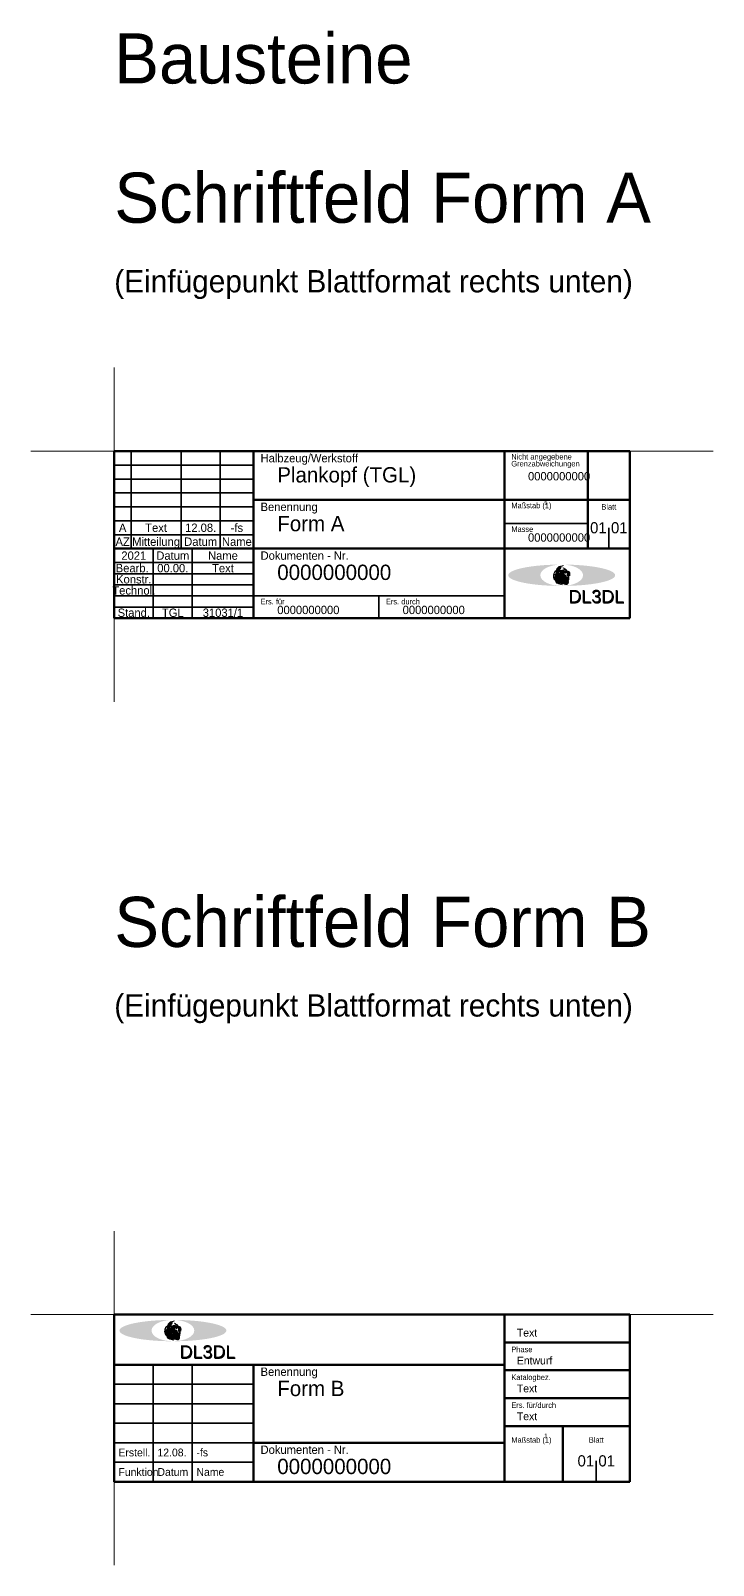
# Model space of a CAD drawing. Header units: millimetres. Extents: x -2160 to 2026, y -3062 to 969.
# Drawn here: x -2160 to -1915, y -3062 to -2511 of the extents above; entities that cross this region are included whole.
import ezdxf
from ezdxf.enums import TextEntityAlignment as Align

# ---------------------------------------------------------------- set-up
doc = ezdxf.new("R2010")
doc.units = ezdxf.units.MM
for name, color, linetype, lineweight, true_color in [('_Logo_A_oval', 1, 'Continuous', 5, 0xff0000), ('_Logo_B_oval', 30, 'Continuous', 5, 0xff7f00), ('_Logo_C_oval', 16, 'Continuous', 5, 0x4c0000), ('_Logo_Phoenix', 96, 'Continuous', 5, 0x004c00), ('_Logo_Text1', 5, 'Continuous', 5, 0x0000ff), ('_Logo_Text2', 1, 'Continuous', 5, 0xff0000), ('Hilfe', 6, 'Continuous', 5, 0xff00ff), ('Legende', 7, 'Continuous', 5, 0x000000), ('Linie_0.35', 4, 'Continuous', 35, 0x00ffff), ('Linie_0.5', 5, 'Continuous', 50, 0x0000ff), ('Linie_1.0', 30, 'Continuous', 100, 0xff7f00), ('PK_Text_vorg', 1, 'Continuous', 5, 0xff0000), ('PK_Txt_ausgef', 3, 'Continuous', 5, 0x00ff00)]:
    doc.layers.add(name, color=color, linetype=linetype, lineweight=lineweight, true_color=true_color)
doc.styles.add('textstyle224', font='')
doc.styles.add('textstyle225', font='')
doc.styles.add('textstyle236', font='')
doc.styles.add('textstyle439', font='')
doc.styles.add('textstyle441', font='')
doc.styles.add('textstyle443', font='')
doc.styles.add('textstyle445', font='')
doc.styles.add('textstyle447', font='')
doc.styles.add('textstyle449', font='')
doc.styles.add('textstyle451', font='')
doc.styles.add('textstyle453', font='')
doc.styles.add('textstyle455', font='')
doc.styles.add('textstyle457', font='')
doc.styles.add('textstyle459', font='')
doc.styles.add('textstyle461', font='')
doc.styles.add('textstyle463', font='')
doc.styles.add('textstyle465', font='')
doc.styles.add('textstyle467', font='')
doc.styles.add('textstyle469', font='')
doc.styles.add('textstyle471', font='')
doc.styles.add('textstyle473', font='')
doc.styles.add('textstyle475', font='')
doc.styles.add('textstyle477', font='')
doc.styles.add('textstyle479', font='')
doc.styles.add('textstyle481', font='')
doc.styles.add('textstyle483', font='')
doc.styles.add('textstyle485', font='')
doc.styles.add('textstyle487', font='')
doc.styles.add('textstyle489', font='')
doc.styles.add('textstyle491', font='')
doc.styles.add('textstyle493', font='')
doc.styles.add('textstyle495', font='')
doc.styles.add('textstyle497', font='')
doc.styles.add('textstyle499', font='')
doc.styles.add('textstyle501', font='')
doc.styles.add('textstyle503', font='')
doc.styles.add('textstyle505', font='')
doc.styles.add('textstyle507', font='')
doc.styles.add('textstyle509', font='')
doc.styles.add('textstyle511', font='')
doc.styles.add('textstyle513', font='')
doc.styles.add('textstyle515', font='')
doc.styles.add('textstyle517', font='')
doc.styles.add('textstyle519', font='')
doc.styles.add('textstyle521', font='')
doc.styles.add('textstyle523', font='')
doc.styles.add('textstyle525', font='')
doc.styles.add('textstyle527', font='')
doc.styles.add('textstyle529', font='')
doc.styles.add('textstyle531', font='')
doc.styles.add('textstyle533', font='')
doc.styles.add('textstyle535', font='')
doc.styles.add('textstyle537', font='')
doc.styles.add('textstyle539', font='')
doc.styles.add('textstyle541', font='')
doc.styles.add('textstyle543', font='')
doc.styles.add('textstyle545', font='')
doc.styles.add('textstyle547', font='')
doc.styles.add('textstyle549', font='')
doc.styles.add('textstyle551', font='')
doc.styles.add('textstyle553', font='')
doc.styles.add('textstyle555', font='')
doc.styles.add('textstyle557', font='')
doc.styles.add('textstyle559', font='')
doc.styles.add('textstyle561', font='')
doc.styles.add('textstyle563', font='')
doc.styles.add('textstyle565', font='')
doc.styles.add('textstyle567', font='')
doc.styles.get('textstyle224').set_extended_font_data('Arial')
doc.styles.get('textstyle225').set_extended_font_data('Arial')
doc.styles.get('textstyle236').set_extended_font_data('TGL 31034-1')
doc.styles.get('textstyle439').set_extended_font_data('TGL 31034-1')
doc.styles.get('textstyle441').set_extended_font_data('TGL 31034-1')
doc.styles.get('textstyle443').set_extended_font_data('TGL 31034-1')
doc.styles.get('textstyle445').set_extended_font_data('TGL 31034-1')
doc.styles.get('textstyle447').set_extended_font_data('TGL 31034-1')
doc.styles.get('textstyle449').set_extended_font_data('TGL 31034-1')
doc.styles.get('textstyle451').set_extended_font_data('TGL 31034-1')
doc.styles.get('textstyle453').set_extended_font_data('TGL 31034-1')
doc.styles.get('textstyle455').set_extended_font_data('TGL 31034-1')
doc.styles.get('textstyle457').set_extended_font_data('TGL 31034-1')
doc.styles.get('textstyle459').set_extended_font_data('TGL 31034-1')
doc.styles.get('textstyle461').set_extended_font_data('TGL 31034-1')
doc.styles.get('textstyle463').set_extended_font_data('TGL 31034-1')
doc.styles.get('textstyle465').set_extended_font_data('TGL 31034-1')
doc.styles.get('textstyle467').set_extended_font_data('TGL 31034-1')
doc.styles.get('textstyle469').set_extended_font_data('TGL 31034-1')
doc.styles.get('textstyle471').set_extended_font_data('TGL 31034-1')
doc.styles.get('textstyle473').set_extended_font_data('TGL 31034-1')
doc.styles.get('textstyle475').set_extended_font_data('TGL 31034-1')
doc.styles.get('textstyle477').set_extended_font_data('TGL 31034-1')
doc.styles.get('textstyle479').set_extended_font_data('TGL 31034-1')
doc.styles.get('textstyle481').set_extended_font_data('TGL 31034-1')
doc.styles.get('textstyle483').set_extended_font_data('TGL 31034-1')
doc.styles.get('textstyle485').set_extended_font_data('TGL 31034-1')
doc.styles.get('textstyle487').set_extended_font_data('TGL 31034-1')
doc.styles.get('textstyle489').set_extended_font_data('TGL 31034-1')
doc.styles.get('textstyle491').set_extended_font_data('TGL 31034-1')
doc.styles.get('textstyle493').set_extended_font_data('TGL 31034-1')
doc.styles.get('textstyle495').set_extended_font_data('TGL 31034-1')
doc.styles.get('textstyle497').set_extended_font_data('TGL 31034-1')
doc.styles.get('textstyle499').set_extended_font_data('TGL 31034-1')
doc.styles.get('textstyle501').set_extended_font_data('TGL 31034-1')
doc.styles.get('textstyle503').set_extended_font_data('TGL 31034-1')
doc.styles.get('textstyle505').set_extended_font_data('TGL 31034-1')
doc.styles.get('textstyle507').set_extended_font_data('TGL 31034-1')
doc.styles.get('textstyle509').set_extended_font_data('TGL 31034-1')
doc.styles.get('textstyle511').set_extended_font_data('TGL 31034-1')
doc.styles.get('textstyle513').set_extended_font_data('TGL 31034-1')
doc.styles.get('textstyle515').set_extended_font_data('TGL 31034-1')
doc.styles.get('textstyle517').set_extended_font_data('TGL 31034-1')
doc.styles.get('textstyle519').set_extended_font_data('TGL 31034-1')
doc.styles.get('textstyle521').set_extended_font_data('TGL 31034-1')
doc.styles.get('textstyle523').set_extended_font_data('TGL 31034-1')
doc.styles.get('textstyle525').set_extended_font_data('TGL 31034-1')
doc.styles.get('textstyle527').set_extended_font_data('TGL 31034-1')
doc.styles.get('textstyle529').set_extended_font_data('TGL 31034-1')
doc.styles.get('textstyle531').set_extended_font_data('TGL 31034-1')
doc.styles.get('textstyle533').set_extended_font_data('TGL 31034-1')
doc.styles.get('textstyle535').set_extended_font_data('TGL 31034-1')
doc.styles.get('textstyle537').set_extended_font_data('TGL 31034-1')
doc.styles.get('textstyle539').set_extended_font_data('TGL 31034-1')
doc.styles.get('textstyle541').set_extended_font_data('TGL 31034-1')
doc.styles.get('textstyle543').set_extended_font_data('TGL 31034-1')
doc.styles.get('textstyle545').set_extended_font_data('TGL 31034-1')
doc.styles.get('textstyle547').set_extended_font_data('TGL 31034-1')
doc.styles.get('textstyle549').set_extended_font_data('TGL 31034-1')
doc.styles.get('textstyle551').set_extended_font_data('TGL 31034-1')
doc.styles.get('textstyle553').set_extended_font_data('TGL 31034-1')
doc.styles.get('textstyle555').set_extended_font_data('TGL 31034-1')
doc.styles.get('textstyle557').set_extended_font_data('TGL 31034-1')
doc.styles.get('textstyle559').set_extended_font_data('TGL 31034-1')
doc.styles.get('textstyle561').set_extended_font_data('TGL 31034-1')
doc.styles.get('textstyle563').set_extended_font_data('TGL 31034-1')
doc.styles.get('textstyle565').set_extended_font_data('TGL 31034-1')
doc.styles.get('textstyle567').set_extended_font_data('TGL 31034-1')

# ---------------------------------------------------------------- blocks, each defined once
blk = doc.blocks.new('block 1')
at = {"layer": '_Logo_A_oval'}
h = blk.add_hatch(color=256, dxfattribs=at)
edge = h.paths.add_edge_path()
edge.add_ellipse((-24.42, 16.3), major_axis=(7.52, 0), ratio=0.5, start_angle=0, end_angle=360)
edge = h.paths.add_edge_path()
edge.add_ellipse((-24.42, 16.3), major_axis=(11.29, 0), ratio=0.333333, start_angle=0, end_angle=360)
at = {"layer": '_Logo_B_oval'}
h = blk.add_hatch(color=256, dxfattribs=at)
edge = h.paths.add_edge_path()
edge.add_ellipse((-24.42, 16.3), major_axis=(11.29, 0), ratio=0.333333, start_angle=0, end_angle=360)
edge = h.paths.add_edge_path()
edge.add_ellipse((-24.42, 16.3), major_axis=(15.05, 0), ratio=0.25, start_angle=0, end_angle=360)
at = {"layer": '_Logo_C_oval'}
h = blk.add_hatch(color=256, dxfattribs=at)
edge = h.paths.add_edge_path()
edge.add_ellipse((-24.42, 16.3), major_axis=(15.05, 0), ratio=0.25, start_angle=0, end_angle=360)
edge = h.paths.add_edge_path()
edge.add_ellipse((-24.42, 16.3), major_axis=(18.81, 0), ratio=0.2, start_angle=0, end_angle=360)
at = {"layer": '_Logo_Phoenix'}
h = blk.add_hatch(color=256, dxfattribs=at)
edge = h.paths.add_edge_path()
edge.add_spline(control_points=[(-26.6, 17.89), (-27.81, 16.75), (-27.23, 14.84), (-26.96, 14.71)], knot_values=[0, 0, 0, 0, 1, 1, 1, 1], degree=3, periodic=0)
edge.add_spline(control_points=[(-26.96, 14.71), (-27.04, 14.78), (-27.63, 16.69), (-26.6, 17.89)], knot_values=[0, 0, 0, 0, 1, 1, 1, 1], degree=3, periodic=0)
h = blk.add_hatch(color=256, dxfattribs=at)
edge = h.paths.add_edge_path()
edge.add_spline(control_points=[(-24.98, 15.82), (-24.67, 15.64), (-24.89, 15.28), (-24.89, 15.28), (-24.89, 15.28), (-24.81, 15.1), (-24.34, 15.1), (-24.41, 15.53), (-24.5, 15.82), (-24.89, 16.21), (-25.2, 16.47), (-25.32, 16.83), (-25.09, 17.19), (-24.71, 17.43), (-24.64, 17.53), (-24.7, 17.66), (-24.91, 17.65), (-25.1, 17.6), (-25.26, 17.69), (-25.22, 17.95), (-24.98, 18.08), (-24.97, 18.09), (-24.97, 18.08), (-25.04, 17.97), (-25.15, 17.88), (-25.06, 17.8), (-24.77, 17.88), (-24.43, 18.06), (-23.82, 18.19), (-23.6, 18.17), (-23.57, 18.11), (-23.54, 17.91), (-23.62, 17.75), (-23.32, 17.79), (-23.11, 17.69), (-22.94, 17.52), (-22.98, 17.23), (-23.18, 16.98), (-23.26, 16.92), (-23.26, 16.92), (-23.28, 17.06), (-23.33, 17.22), (-23.51, 17.26), (-23.76, 17.21), (-23.87, 16.98), (-23.85, 16.68), (-23.63, 16.59), (-23.19, 16.44), (-22.98, 16.16)], knot_values=[0, 0, 0, 0, 1, 2, 3, 4, 5, 6, 7, 8, 9, 10, 11, 12, 13, 14, 15, 16, 17, 18, 19, 20, 21, 22, 23, 24, 25, 26, 27, 28, 29, 30, 31, 32, 33, 34, 35, 36, 37, 38, 39, 40, 41, 42, 43, 44, 45, 46, 46, 46, 46], degree=3, periodic=0)
edge.add_spline(control_points=[(-22.98, 16.16), (-22.78, 15.82), (-22.64, 15.33), (-22.72, 14.85), (-22.89, 14.42), (-23.05, 14.16), (-23.05, 14.16), (-22.53, 14.47), (-22.39, 15), (-22.4, 15.41), (-22.44, 15.51), (-22.29, 15.25), (-22.27, 14.77), (-22.37, 14.46), (-22.79, 13.69), (-23.23, 13.41), (-23.72, 13.27), (-24.31, 13.27), (-24.68, 13.45), (-24.68, 13.45), (-24.68, 13.45)], knot_values=[0, 0, 0, 0, 1, 2, 3, 4, 5, 6, 7, 8, 9, 10, 11, 12, 13, 14, 15, 16, 17, 18, 18, 18, 18], degree=3, periodic=0)
edge.add_spline(control_points=[(-24.68, 13.45), (-24.68, 13.45), (-24.73, 13.42), (-27.63, 16.75), (-24.62, 19.15)], knot_values=[0, 0, 0, 0, 1, 2, 2, 2, 2], degree=3, periodic=0)
edge.add_spline(control_points=[(-24.62, 19.15), (-25.94, 17.44), (-24.98, 15.82), (-24.98, 15.82), (-24.98, 15.82), (-24.98, 15.82), (-24.98, 15.82)], knot_values=[0, 0, 0, 0, 1, 2, 3, 4, 4, 4, 4], degree=3, periodic=0)
h = blk.add_hatch(color=256, dxfattribs=at)
edge = h.paths.add_edge_path()
edge.add_spline(control_points=[(-25.07, 19.2), (-26.56, 16.31), (-25.17, 13.29), (-25.17, 13.28), (-25.17, 13.28), (-27.32, 16.35), (-25.07, 19.2), (-25.07, 19.2), (-25.07, 19.2)], knot_values=[0, 0, 0, 0, 1, 2, 3, 4, 5, 6, 6, 6, 6], degree=3, periodic=0)
h = blk.add_hatch(color=256, dxfattribs=at)
edge = h.paths.add_edge_path()
edge.add_spline(control_points=[(-26.74, 16.69), (-26.67, 13.86), (-24.21, 12.88), (-24.21, 12.88), (-24.21, 12.88), (-26.98, 13.57), (-26.72, 16.66), (-26.72, 16.66), (-26.74, 16.69)], knot_values=[0, 0, 0, 0, 1, 2, 3, 4, 5, 6, 6, 6, 6], degree=3, periodic=0)
h = blk.add_hatch(color=256, dxfattribs=at)
edge = h.paths.add_edge_path()
edge.add_spline(control_points=[(-23.85, 19.74), (-25.84, 19.26), (-26.58, 17.35), (-26.58, 17.35)], knot_values=[0, 0, 0, 0, 1, 1, 1, 1], degree=3, periodic=0)
edge.add_spline(control_points=[(-26.58, 17.35), (-26.55, 17.49), (-26.28, 19.73), (-23.85, 19.74)], knot_values=[0, 0, 0, 0, 1, 1, 1, 1], degree=3, periodic=0)
h = blk.add_hatch(color=256, dxfattribs=at)
edge = h.paths.add_edge_path()
edge.add_spline(control_points=[(-22.53, 16.9), (-22.49, 16.66), (-22.46, 16.47), (-22.44, 16.16), (-22.43, 15.93), (-22.44, 15.93), (-22.44, 15.93), (-22.33, 16.25), (-22.33, 16.63), (-22.41, 17.29), (-22.62, 17.91), (-22.8, 18.21), (-23.31, 18.62), (-23.99, 18.93), (-23.99, 18.93), (-23.99, 18.93)], knot_values=[0, 0, 0, 0, 1, 2, 3, 4, 5, 6, 7, 8, 9, 10, 11, 12, 13, 13, 13, 13], degree=3, periodic=0)
edge.add_spline(control_points=[(-23.99, 18.93), (-23.58, 18.71), (-23.35, 18.48), (-23.11, 18.17), (-22.86, 17.85), (-22.63, 17.34), (-22.53, 16.9)], knot_values=[0, 0, 0, 0, 1, 2, 3, 4, 4, 4, 4], degree=3, periodic=0)
h = blk.add_hatch(color=256, dxfattribs=at)
edge = h.paths.add_edge_path()
edge.add_spline(control_points=[(-21.88, 15.29), (-21.9, 14.91), (-22.02, 14.4), (-22.18, 14.11), (-22.54, 13.78), (-22.74, 13.58), (-22.74, 13.58), (-22.6, 13.84), (-22.4, 14.16), (-22.28, 14.47), (-22.27, 14.77), (-22.41, 15.45)], knot_values=[0, 0, 0, 0, 1, 2, 3, 4, 5, 6, 7, 8, 9, 9, 9, 9], degree=3, periodic=0)
edge.add_spline(control_points=[(-22.41, 15.45), (-22.22, 15.55), (-22.18, 15.76), (-22.16, 16.39), (-22.2, 16.96), (-22.21, 17.27), (-22.41, 17.88), (-22.52, 17.96), (-22.18, 17.52), (-22.07, 17.22), (-21.96, 16.8), (-21.9, 16.39), (-21.87, 15.82), (-21.88, 15.29)], knot_values=[0, 0, 0, 0, 1, 2, 3, 4, 5, 6, 7, 8, 9, 10, 11, 11, 11, 11], degree=3, periodic=0)
h = blk.add_hatch(color=256, dxfattribs=at)
edge = h.paths.add_edge_path()
edge.add_spline(control_points=[(-21.62, 16.15), (-21.62, 16.55), (-21.68, 16.81), (-21.74, 17.11), (-21.86, 17.35), (-22.13, 17.73), (-22.13, 17.73), (-22.13, 17.73)], knot_values=[0, 0, 0, 0, 1, 2, 3, 4, 5, 5, 5, 5], degree=3, periodic=0)
edge.add_spline(control_points=[(-22.13, 17.73), (-21.5, 17.42), (-21.62, 16.15), (-21.62, 16.15), (-21.62, 16.15)], knot_values=[0, 0, 0, 0, 1, 2, 2, 2, 2], degree=3, periodic=0)
h = blk.add_hatch(color=256, dxfattribs=at)
edge = h.paths.add_edge_path()
edge.add_spline(control_points=[(-23.42, 13.15), (-23.15, 13.04), (-22.71, 13.03), (-22.46, 13.1), (-22.24, 13.34), (-22.1, 13.68), (-22.08, 13.94), (-22.06, 14.05), (-22.06, 14.05), (-22.06, 14.05), (-22.15, 13.82), (-22.22, 13.75), (-22.4, 13.53), (-22.59, 13.39), (-22.77, 13.32), (-23.05, 13.23), (-23.33, 13.21), (-23.42, 13.21), (-23.52, 13.21), (-23.52, 13.21), (-23.52, 13.21), (-23.46, 13.17), (-23.42, 13.15), (-23.42, 13.15), (-23.42, 13.15)], knot_values=[0, 0, 0, 0, 1, 2, 3, 4, 5, 6, 7, 8, 9, 10, 11, 12, 13, 14, 15, 16, 17, 18, 19, 20, 21, 22, 22, 22, 22], degree=3, periodic=0)
for points in [[(-26.6, 17.89), (-27.81, 16.75), (-27.23, 14.84), (-26.96, 14.71)], [(-24.62, 19.15), (-27.63, 16.75), (-24.73, 13.42), (-24.68, 13.45), (-24.68, 13.45)], [(-26.6, 17.89), (-27.63, 16.69), (-27.04, 14.78), (-26.96, 14.71)], [(-26.74, 16.69), (-26.67, 13.86), (-24.21, 12.88), (-24.21, 12.88), (-24.21, 12.88), (-26.98, 13.57), (-26.72, 16.66), (-26.72, 16.66), (-26.74, 16.69)], [(-25.07, 19.2), (-26.56, 16.31), (-25.17, 13.29), (-25.17, 13.28), (-25.17, 13.28), (-27.32, 16.35), (-25.07, 19.2), (-25.07, 19.2), (-25.07, 19.2)], [(-23.85, 19.74), (-26.28, 19.73), (-26.55, 17.49), (-26.58, 17.35)], [(-23.85, 19.74), (-25.84, 19.26), (-26.58, 17.35), (-26.58, 17.35)], [(-24.62, 19.15), (-25.94, 17.44), (-24.98, 15.82), (-24.98, 15.82), (-24.98, 15.82), (-24.98, 15.82), (-24.98, 15.82)], [(-24.98, 15.82), (-24.67, 15.64), (-24.89, 15.28), (-24.89, 15.28), (-24.89, 15.28), (-24.81, 15.1), (-24.34, 15.1), (-24.41, 15.53), (-24.5, 15.82), (-24.89, 16.21), (-25.2, 16.47), (-25.32, 16.83), (-25.09, 17.19), (-24.71, 17.43), (-24.64, 17.53), (-24.7, 17.66), (-24.91, 17.65), (-25.1, 17.6), (-25.26, 17.69), (-25.22, 17.95), (-24.98, 18.08), (-24.97, 18.09), (-24.97, 18.08), (-25.04, 17.97), (-25.15, 17.88), (-25.06, 17.8), (-24.77, 17.88), (-24.43, 18.06), (-23.82, 18.19), (-23.6, 18.17), (-23.57, 18.11), (-23.54, 17.91), (-23.62, 17.75), (-23.32, 17.79), (-23.11, 17.69), (-22.94, 17.52), (-22.98, 17.23), (-23.18, 16.98), (-23.26, 16.92), (-23.26, 16.92), (-23.28, 17.06), (-23.33, 17.22), (-23.51, 17.26), (-23.76, 17.21), (-23.87, 16.98), (-23.85, 16.68), (-23.63, 16.59), (-23.19, 16.44), (-22.98, 16.16)], [(-23.99, 18.93), (-23.58, 18.71), (-23.35, 18.48), (-23.11, 18.17), (-22.86, 17.85), (-22.63, 17.34), (-22.53, 16.9)], [(-22.53, 16.9), (-22.49, 16.66), (-22.46, 16.47), (-22.44, 16.16), (-22.43, 15.93), (-22.44, 15.93), (-22.44, 15.93), (-22.33, 16.25), (-22.33, 16.63), (-22.41, 17.29), (-22.62, 17.91), (-22.8, 18.21), (-23.31, 18.62), (-23.99, 18.93), (-23.99, 18.93), (-23.99, 18.93)], [(-22.41, 15.45), (-22.22, 15.55), (-22.18, 15.76), (-22.16, 16.39), (-22.2, 16.96), (-22.21, 17.27), (-22.41, 17.88), (-22.52, 17.96), (-22.18, 17.52), (-22.07, 17.22), (-21.96, 16.8), (-21.9, 16.39), (-21.87, 15.82), (-21.88, 15.29)], [(-22.13, 17.73), (-21.5, 17.42), (-21.62, 16.15), (-21.62, 16.15), (-21.62, 16.15)], [(-21.62, 16.15), (-21.62, 16.55), (-21.68, 16.81), (-21.74, 17.11), (-21.86, 17.35), (-22.13, 17.73), (-22.13, 17.73), (-22.13, 17.73)], [(-22.98, 16.16), (-22.78, 15.82), (-22.64, 15.33), (-22.72, 14.85), (-22.89, 14.42), (-23.05, 14.16), (-23.05, 14.16), (-22.53, 14.47), (-22.39, 15), (-22.4, 15.41), (-22.44, 15.51), (-22.29, 15.25), (-22.27, 14.77), (-22.37, 14.46), (-22.79, 13.69), (-23.23, 13.41), (-23.72, 13.27), (-24.31, 13.27), (-24.68, 13.45), (-24.68, 13.45), (-24.68, 13.45)], [(-23.42, 13.15), (-23.15, 13.04), (-22.71, 13.03), (-22.46, 13.1), (-22.24, 13.34), (-22.1, 13.68), (-22.08, 13.94), (-22.06, 14.05), (-22.06, 14.05), (-22.06, 14.05), (-22.15, 13.82), (-22.22, 13.75), (-22.4, 13.53), (-22.59, 13.39), (-22.77, 13.32), (-23.05, 13.23), (-23.33, 13.21), (-23.42, 13.21), (-23.52, 13.21), (-23.52, 13.21), (-23.52, 13.21), (-23.46, 13.17), (-23.42, 13.15), (-23.42, 13.15), (-23.42, 13.15)], [(-21.88, 15.29), (-21.9, 14.91), (-22.02, 14.4), (-22.18, 14.11), (-22.54, 13.78), (-22.74, 13.58), (-22.74, 13.58), (-22.6, 13.84), (-22.4, 14.16), (-22.28, 14.47), (-22.27, 14.77), (-22.41, 15.45)]]:
    blk.add_open_spline(points, degree=3, dxfattribs=at)
at = {"layer": '_Logo_Text1', "style": 'textstyle224'}
blk.add_text('DL3DL', height=4.514, dxfattribs=at).set_placement((-12.05, 8.6), align=Align.MIDDLE_CENTER)
at = {"layer": '_Logo_Text2', "style": 'textstyle225'}
blk.add_text('DL3DL', height=4.514, dxfattribs=at).set_placement((-12.26, 8.9), align=Align.MIDDLE_CENTER)

msp = doc.modelspace()

# ---------------------------------------------------------------- linework, layer by layer
at = {"layer": 'Hilfe'}
for p, q in [((-2129.72, -2641.61), (-2129.72, -2631.61)), ((-2129.72, -2651.61), (-2129.72, -2641.61)), ((-2129.72, -2661.61), (-2129.72, -2651.61)), ((-2149.72, -2661.61), (-2159.72, -2661.61)), ((-2139.72, -2661.61), (-2149.72, -2661.61)), ((-2129.72, -2661.61), (-2139.72, -2661.61)), ((-1944.72, -2661.61), (-1934.72, -2661.61)), ((-1934.72, -2661.61), (-1924.72, -2661.61)), ((-1924.72, -2661.61), (-1914.72, -2661.61)), ((-2129.72, -2721.61), (-2129.72, -2731.61)), ((-2129.72, -2731.61), (-2129.72, -2741.61)), ((-2129.72, -2741.61), (-2129.72, -2751.61)), ((-2129.72, -2951.61), (-2129.72, -2941.61)), ((-2129.72, -2961.61), (-2129.72, -2951.61)), ((-2129.72, -2971.61), (-2129.72, -2961.61)), ((-2149.72, -2971.61), (-2159.72, -2971.61)), ((-2139.72, -2971.61), (-2149.72, -2971.61)), ((-2129.72, -2971.61), (-2139.72, -2971.61)), ((-1944.72, -2971.61), (-1934.72, -2971.61)), ((-1934.72, -2971.61), (-1924.72, -2971.61)), ((-1924.72, -2971.61), (-1914.72, -2971.61)), ((-2129.72, -3031.61), (-2129.72, -3041.61)), ((-2129.72, -3041.61), (-2129.72, -3051.61)), ((-2129.72, -3051.61), (-2129.72, -3061.61))]:
    msp.add_line(p, q, dxfattribs=at)
at = {"layer": 'Linie_0.35'}
for p, q in [((-2129.72, -2666.61), (-2079.72, -2666.61)), ((-2123.72, -2661.61), (-2123.72, -2696.61)), ((-2105.72, -2661.61), (-2105.72, -2696.61)), ((-2091.72, -2661.61), (-2091.72, -2696.61)), ((-2129.72, -2671.61), (-2079.72, -2671.61)), ((-2129.72, -2676.61), (-2079.72, -2676.61)), ((-2129.72, -2681.61), (-2079.72, -2681.61)), ((-2129.72, -2686.61), (-2079.72, -2686.61)), ((-1989.72, -2687.61), (-1959.72, -2687.61)), ((-2129.72, -2691.61), (-2079.72, -2691.61)), ((-1952.22, -2689.11), (-1952.22, -2696.61)), ((-2115.72, -2721.61), (-2115.72, -2696.61)), ((-2101.72, -2721.61), (-2101.72, -2696.61)), ((-2129.72, -2701.61), (-2079.72, -2701.61)), ((-2129.72, -2705.61), (-2079.72, -2705.61)), ((-2129.72, -2709.61), (-2079.72, -2709.61)), ((-2129.72, -2713.61), (-2079.72, -2713.61)), ((-2079.72, -2713.61), (-1989.72, -2713.61)), ((-2034.72, -2721.61), (-2034.72, -2713.61)), ((-2129.72, -2717.61), (-2079.72, -2717.61)), ((-2115.72, -3031.61), (-2115.72, -2989.61)), ((-2101.72, -3031.61), (-2101.72, -2989.61)), ((-2129.72, -2996.61), (-2079.72, -2996.61)), ((-2129.72, -3003.61), (-2079.72, -3003.61)), ((-2129.72, -3010.61), (-2079.72, -3010.61)), ((-2129.72, -3017.61), (-2079.72, -3017.61)), ((-2129.72, -3024.61), (-2079.72, -3024.61)), ((-1956.72, -3024.11), (-1956.72, -3031.61))]:
    msp.add_line(p, q, dxfattribs=at)
at = {"layer": 'Linie_0.5'}
for p, q in [((-2079.72, -2696.61), (-2079.72, -2661.61)), ((-1989.72, -2721.61), (-1989.72, -2661.61)), ((-1959.72, -2661.61), (-1959.72, -2696.61)), ((-2079.72, -2679.11), (-1944.72, -2679.11)), ((-2129.72, -2696.61), (-2079.72, -2696.61)), ((-2079.72, -2696.61), (-2079.72, -2721.61)), ((-2079.72, -2696.61), (-1944.72, -2696.61)), ((-1989.72, -3031.61), (-1989.72, -2971.61)), ((-1989.72, -2981.61), (-1944.72, -2981.61)), ((-2129.72, -2989.61), (-2079.72, -2989.61)), ((-2079.72, -3031.61), (-2079.72, -2989.61)), ((-2079.72, -2989.61), (-1989.72, -2989.61)), ((-1989.72, -2991.61), (-1944.72, -2991.61)), ((-1989.72, -3001.61), (-1944.72, -3001.61)), ((-1989.72, -3011.61), (-1944.72, -3011.61)), ((-1968.72, -3031.61), (-1968.72, -3011.61)), ((-2079.72, -3017.61), (-1989.72, -3017.61))]:
    msp.add_line(p, q, dxfattribs=at)
at = {"layer": 'Linie_1.0'}
for p, q in [((-2129.72, -2661.61), (-2129.72, -2666.61)), ((-2129.72, -2661.61), (-2123.72, -2661.61)), ((-2129.72, -2666.61), (-2129.72, -2671.61)), ((-2123.72, -2661.61), (-2105.72, -2661.61)), ((-2105.72, -2661.61), (-2091.72, -2661.61)), ((-2091.72, -2661.61), (-2079.72, -2661.61)), ((-1944.72, -2661.61), (-2079.72, -2661.61)), ((-1944.72, -2661.61), (-1944.72, -2721.61)), ((-2129.72, -2671.61), (-2129.72, -2676.61)), ((-2129.72, -2676.61), (-2129.72, -2681.61)), ((-2129.72, -2681.61), (-2129.72, -2686.61)), ((-2129.72, -2686.61), (-2129.72, -2691.61)), ((-2129.72, -2691.61), (-2129.72, -2701.61)), ((-2129.72, -2705.61), (-2129.72, -2701.61)), ((-2129.72, -2709.61), (-2129.72, -2705.61)), ((-2129.72, -2713.61), (-2129.72, -2709.61)), ((-2129.72, -2717.61), (-2129.72, -2713.61)), ((-2129.72, -2721.61), (-2129.72, -2717.61)), ((-2129.72, -2721.61), (-2115.72, -2721.61)), ((-2115.72, -2721.61), (-2101.72, -2721.61)), ((-2101.72, -2721.61), (-2079.72, -2721.61)), ((-2079.72, -2721.61), (-2034.72, -2721.61)), ((-2034.72, -2721.61), (-1944.72, -2721.61)), ((-2129.72, -2989.61), (-2129.72, -2971.61)), ((-2129.72, -2971.61), (-1944.72, -2971.61)), ((-1944.72, -2971.61), (-1944.72, -3031.61)), ((-2129.72, -2996.61), (-2129.72, -2989.61)), ((-2129.72, -3003.61), (-2129.72, -2996.61)), ((-2129.72, -3010.61), (-2129.72, -3003.61)), ((-2129.72, -3017.61), (-2129.72, -3010.61)), ((-2129.72, -3024.61), (-2129.72, -3017.61)), ((-2129.72, -3031.61), (-2129.72, -3024.61)), ((-2129.72, -3031.61), (-2115.72, -3031.61)), ((-2115.72, -3031.61), (-2101.72, -3031.61)), ((-2101.72, -3031.61), (-2079.72, -3031.61)), ((-2079.72, -3031.61), (-1968.72, -3031.61)), ((-1968.72, -3031.61), (-1956.72, -3031.61)), ((-1956.72, -3031.61), (-1944.72, -3031.61))]:
    msp.add_line(p, q, dxfattribs=at)

# ---------------------------------------------------------------- block references
at = {"layer": 'PK_Txt_ausgef', "xscale": 1.02, "yscale": 1.02}
for p in [(-1944.22, -2722.79), (-2083.77, -2993.97)]:
    msp.add_blockref('block 1', p, dxfattribs=at)

# ---------------------------------------------------------------- texts
at = {"layer": 'Legende', "color": 1, "true_color": 0xff0000, "style": 'textstyle236'}
msp.add_text('Bausteine', height=18, dxfattribs=at).set_placement((-2129.72, -2511.61), align=Align.TOP_LEFT)
at = {"layer": 'Legende'}
for s, height, style, p in [('Schriftfeld Form A', 18, 'textstyle439', (-2129.72, -2561.61)), ('(Einfügepunkt Blattformat rechts unten)', 8, 'textstyle443', (-2129.72, -2596.61)), ('Schriftfeld Form B', 18, 'textstyle441', (-2129.72, -2821.61)), ('(Einfügepunkt Blattformat rechts unten)', 8, 'textstyle445', (-2129.72, -2856.61))]:
    msp.add_text(s, height=height, dxfattribs=dict(at, style=style)).set_placement(p, align=Align.TOP_LEFT)
at = {"layer": 'PK_Text_vorg'}
for s, height, style, p in [('Halbzeug/Werkstoff', 3, 'textstyle447', (-2077.22, -2664.11)), ('Grenzabweichungen', 2, 'textstyle457', (-1987.22, -2666.11)), ('Nicht angegebene', 2, 'textstyle455', (-1987.22, -2663.61)), ('Benennung', 3, 'textstyle453', (-2077.22, -2681.61)), ('Maßstab (1)', 2, 'textstyle467', (-1987.22, -2681.11)), ('Masse', 2, 'textstyle469', (-1987.22, -2689.61)), ('Dokumenten - Nr.', 3, 'textstyle449', (-2077.22, -2699.11)), ('Ers. für', 2, 'textstyle459', (-2077.22, -2715.61)), ('Ers. durch', 2, 'textstyle461', (-2032.22, -2715.61)), ('Phase', 2, 'textstyle473', (-1987.21, -2984.11)), ('Benennung', 3, 'textstyle511', (-2077.22, -2992.11)), ('Katalogbez.', 2, 'textstyle471', (-1987.21, -2994.11)), ('Ers. für/durch', 2, 'textstyle477', (-1987.21, -3004.11)), ('Dokumenten - Nr.', 3, 'textstyle513', (-2077.22, -3020.11)), ('Maßstab (1)', 2, 'textstyle475', (-1987.21, -3016.61)), ('Funktion', 2.8, 'textstyle507', (-2128.22, -3028.11)), ('Datum', 2.8, 'textstyle509', (-2114.22, -3028.11)), ('Name', 2.8, 'textstyle519', (-2100.22, -3028.11))]:
    msp.add_text(s, height=height, dxfattribs=dict(at, style=style)).set_placement(p, align=Align.MIDDLE_LEFT)
for s, height, style, p in [('Blatt', 2, 'textstyle463', (-1952.22, -2681.61)), ('AZ', 3, 'textstyle483', (-2126.72, -2694.11)), ('Mitteilung', 3, 'textstyle479', (-2114.72, -2694.11)), ('Datum', 3, 'textstyle481', (-2098.72, -2694.11)), ('Name', 3, 'textstyle451', (-2085.72, -2694.11)), ('Datum', 3, 'textstyle537', (-2108.72, -2699.11)), ('Name', 3, 'textstyle535', (-2090.72, -2699.11)), ('Bearb.', 3, 'textstyle531', (-2123.29, -2703.59)), ('Technol.', 3, 'textstyle489', (-2122.72, -2711.61)), ('Konstr.', 3, 'textstyle533', (-2122.72, -2707.61)), ('Stand.', 3, 'textstyle491', (-2122.72, -2719.61)), ('Blatt', 2, 'textstyle465', (-1956.72, -3016.61))]:
    msp.add_text(s, height=height, dxfattribs=dict(at, style=style)).set_placement(p, align=Align.MIDDLE_CENTER)
at = {"layer": 'PK_Txt_ausgef'}
for s, height, style, p in [('Plankopf (TGL)', 5.5, 'textstyle549', (-2071.22, -2670.11)), ('0000000000', 3, 'textstyle567', (-1981.22, -2670.61)), ('1', 1.5, 'textstyle563', (-1975.4, -2680.2)), ('Form A', 5.5, 'textstyle551', (-2071.22, -2687.61)), ('0000000000', 3, 'textstyle565', (-1981.22, -2692.61)), ('0000000000', 5.5, 'textstyle559', (-2071.22, -2705.11)), ('0000000000', 3, 'textstyle555', (-2071.22, -2718.61)), ('0000000000', 3, 'textstyle561', (-2026.22, -2718.61)), ('Text', 2.8, 'textstyle525', (-1985.22, -2978.11)), ('Entwurf', 2.8, 'textstyle523', (-1985.22, -2988.11)), ('Form B', 5.5, 'textstyle557', (-2071.22, -2998.11)), ('Text', 2.8, 'textstyle529', (-1985.22, -2998.11)), ('Text', 2.8, 'textstyle527', (-1985.22, -3008.11)), ('1', 1.5, 'textstyle541', (-1975.39, -3015.05)), ('Erstell.', 2.8, 'textstyle521', (-2128.22, -3021.11)), ('12.08.', 2.8, 'textstyle515', (-2114.22, -3021.11)), ('-fs', 2.8, 'textstyle517', (-2100.22, -3021.11)), ('0000000000', 5.5, 'textstyle553', (-2071.22, -3026.11))]:
    msp.add_text(s, height=height, dxfattribs=dict(at, style=style)).set_placement(p, align=Align.MIDDLE_LEFT)
for s, height, style, p in [('A', 3, 'textstyle499', (-2126.72, -2689.11)), ('Text', 3, 'textstyle485', (-2114.72, -2689.11)), ('12.08.', 3, 'textstyle487', (-2098.72, -2689.11)), ('-fs', 3, 'textstyle497', (-2085.72, -2689.11)), ('01', 4, 'textstyle539', (-1955.97, -2689.11)), ('01', 4, 'textstyle547', (-1948.47, -2689.11)), ('2021', 3, 'textstyle493', (-2122.72, -2699.11)), ('00.00.', 3, 'textstyle495', (-2108.72, -2703.61)), ('Text', 3, 'textstyle503', (-2090.72, -2703.61)), ('TGL', 3, 'textstyle505', (-2108.72, -2719.61)), ('31031/1', 3, 'textstyle501', (-2090.72, -2719.61)), ('01', 4, 'textstyle545', (-1960.47, -3024.11)), ('01', 4, 'textstyle543', (-1952.97, -3024.11))]:
    msp.add_text(s, height=height, dxfattribs=dict(at, style=style)).set_placement(p, align=Align.MIDDLE_CENTER)

doc.saveas('drawing.dxf')
